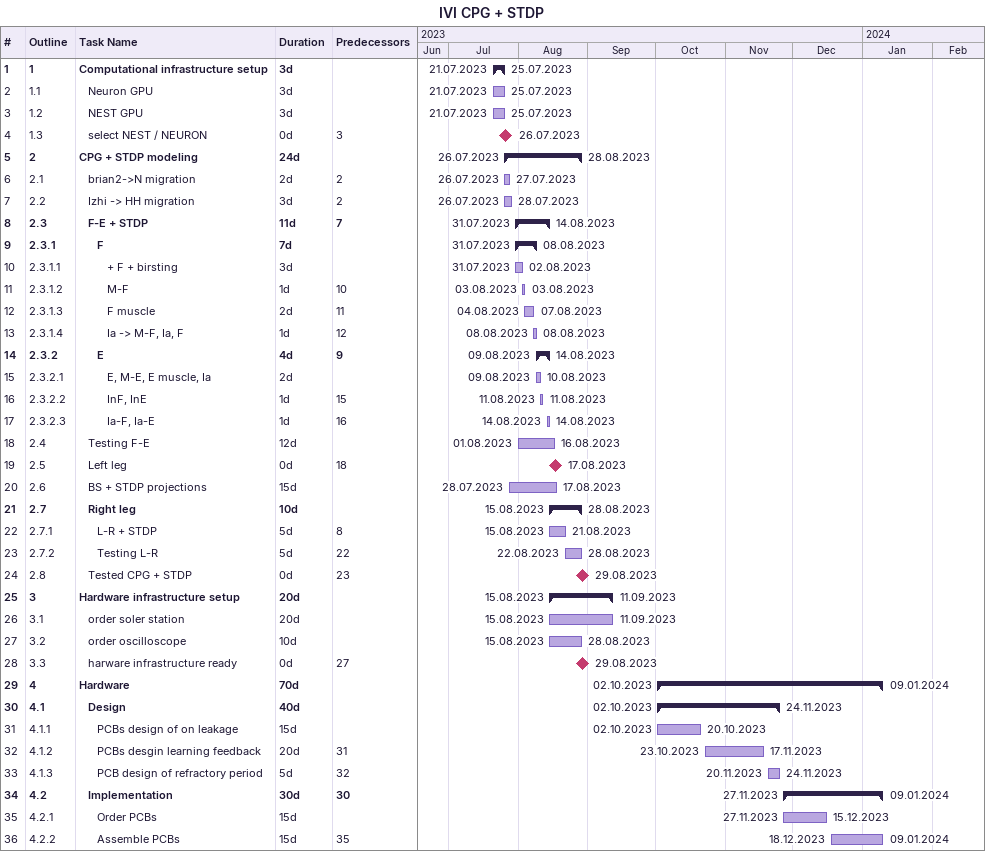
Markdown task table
IVI CPG + STDP

| ID | WBS | Task | Duration | Start | Finish | Predecessors |
|---|---|---|---|---|---|---|
| 1 | 1 | **Computational infrastructure setup** | 3d | 2023-07-21 | 2023-07-25 |  |
| 2 | 1.1 | Neuron GPU | 3d | 2023-07-21 | 2023-07-25 |  |
| 3 | 1.2 | NEST GPU | 3d | 2023-07-21 | 2023-07-25 |  |
| 4 | 1.3 | select NEST / NEURON | 0d | 2023-07-26 | 2023-07-26 | 3 |
| 5 | 2 | **CPG + STDP modeling** | 24d | 2023-07-26 | 2023-08-28 |  |
| 6 | 2.1 | brian2->N migration | 2d | 2023-07-26 | 2023-07-27 | 2 |
| 7 | 2.2 | Izhi -> HH migration | 3d | 2023-07-26 | 2023-07-28 | 2 |
| 8 | 2.3 | **F-E + STDP** | 11d | 2023-07-31 | 2023-08-14 | 7 |
| 9 | 2.3.1 | **F** | 7d | 2023-07-31 | 2023-08-08 |  |
| 10 | 2.3.1.1 | + F + birsting | 3d | 2023-07-31 | 2023-08-02 |  |
| 11 | 2.3.1.2 | M-F | 1d | 2023-08-03 | 2023-08-03 | 10 |
| 12 | 2.3.1.3 | F muscle | 2d | 2023-08-04 | 2023-08-07 | 11 |
| 13 | 2.3.1.4 | Ia -> M-F, Ia, F | 1d | 2023-08-08 | 2023-08-08 | 12 |
| 14 | 2.3.2 | **E** | 4d | 2023-08-09 | 2023-08-14 | 9 |
| 15 | 2.3.2.1 | E, M-E, E muscle, Ia | 2d | 2023-08-09 | 2023-08-10 |  |
| 16 | 2.3.2.2 | InF, InE | 1d | 2023-08-11 | 2023-08-11 | 15 |
| 17 | 2.3.2.3 | Ia-F, Ia-E | 1d | 2023-08-14 | 2023-08-14 | 16 |
| 18 | 2.4 | Testing F-E | 12d | 2023-08-01 | 2023-08-16 |  |
| 19 | 2.5 | Left leg | 0d | 2023-08-17 | 2023-08-17 | 18 |
| 20 | 2.6 | BS + STDP projections | 15d | 2023-07-28 | 2023-08-17 |  |
| 21 | 2.7 | **Right leg** | 10d | 2023-08-15 | 2023-08-28 |  |
| 22 | 2.7.1 | L-R + STDP | 5d | 2023-08-15 | 2023-08-21 | 8 |
| 23 | 2.7.2 | Testing L-R | 5d | 2023-08-22 | 2023-08-28 | 22 |
| 24 | 2.8 | Tested CPG + STDP | 0d | 2023-08-29 | 2023-08-29 | 23 |
| 25 | 3 | **Hardware infrastructure setup** | 20d | 2023-08-15 | 2023-09-11 |  |
| 26 | 3.1 | order soler station | 20d | 2023-08-15 | 2023-09-11 |  |
| 27 | 3.2 | order oscilloscope | 10d | 2023-08-15 | 2023-08-28 |  |
| 28 | 3.3 | harware infrastructure ready | 0d | 2023-08-29 | 2023-08-29 | 27 |
| 29 | 4 | **Hardware** | 70d | 2023-10-02 | 2024-01-09 |  |
| 30 | 4.1 | **Design** | 40d | 2023-10-02 | 2023-11-24 |  |
| 31 | 4.1.1 | PCBs design of on leakage | 15d | 2023-10-02 | 2023-10-20 |  |
| 32 | 4.1.2 | PCBs desgin learning feedback | 20d | 2023-10-23 | 2023-11-17 | 31 |
| 33 | 4.1.3 | PCB design of refractory period | 5d | 2023-11-20 | 2023-11-24 | 32 |
| 34 | 4.2 | **Implementation** | 30d | 2023-11-27 | 2024-01-09 | 30 |
| 35 | 4.2.1 | Order PCBs | 15d | 2023-11-27 | 2023-12-15 |  |
| 36 | 4.2.2 | Assemble PCBs | 15d | 2023-12-18 | 2024-01-09 | 35 |
